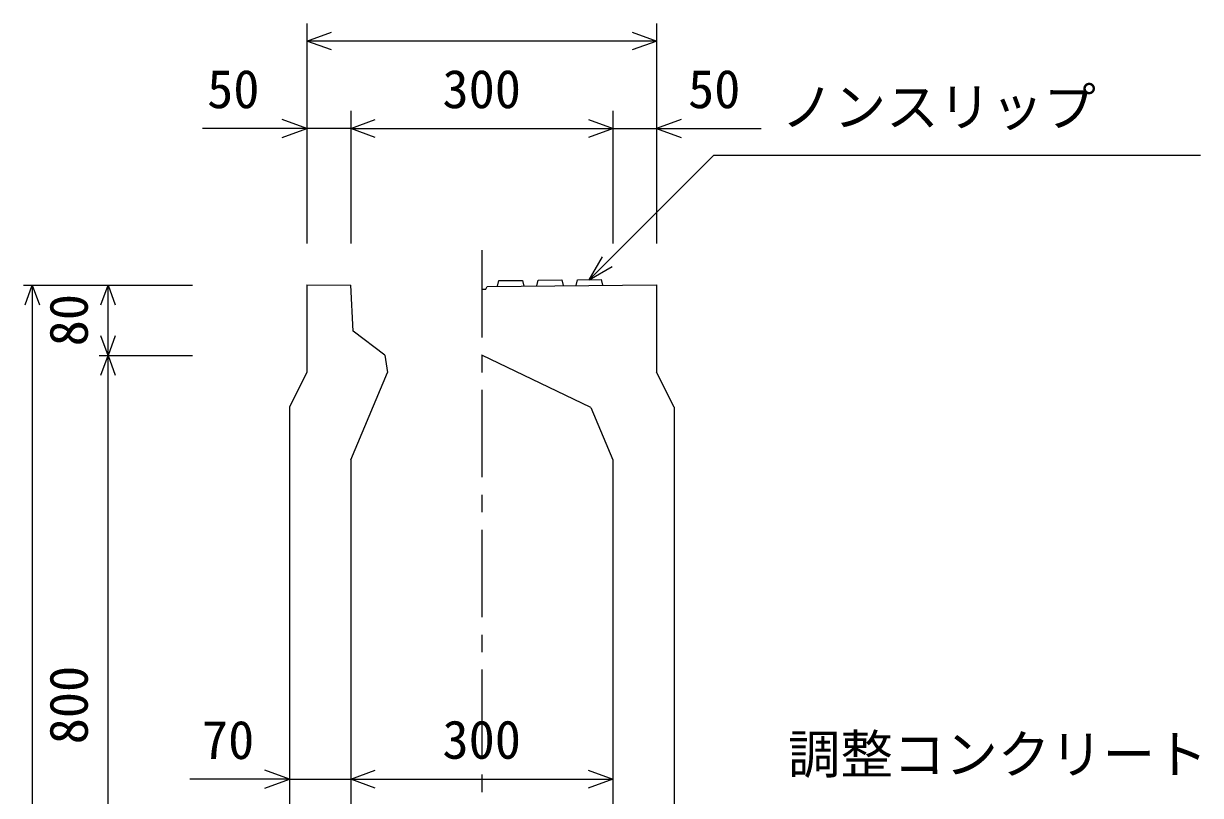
# Model space of a CAD drawing. Units: millimetres, scale not verified. Extents: x -16800 to 16800, y -5940 to 5940.
# Drawn here: x 13626 to 14972, y 2995 to 3878 of the extents above; entities that cross this region are included whole.
import ezdxf
from ezdxf.enums import TextEntityAlignment as Align

# ---------------------------------------------------------------- set-up
doc = ezdxf.new("R2010")
doc.units = ezdxf.units.MM
doc.header["$LTSCALE"] = 20
doc.linetypes.add('CHAIN1', pattern=[8, 5, -1, 1, -1])
for name, color, linetype, lineweight in [('0-0_DIM', 7, 'Continuous', 25), ('0-2_HATCH', 6, 'Continuous', 25), ('0-5_OUTLINE', 3, 'Continuous', 25)]:
    doc.layers.add(name, color=color, linetype=linetype, lineweight=lineweight)
doc.styles.add('ＭＳ ゴシック', font='')
doc.styles.get('ＭＳ ゴシック').set_extended_font_data('MS Gothic')

msp = doc.modelspace()

# ---------------------------------------------------------------- linework, layer by layer
at = {"layer": '0-0_DIM'}
for p, q in [((13950, 3877.83), (13950, 3626.09)), ((14350, 3877.83), (14350, 3626.09)), ((14350, 3857.83), (13950, 3857.83)), ((14000, 3777.83), (14000, 3626.09)), ((14300, 3777.83), (14300, 3626.09)), ((13950, 3757.83), (13830.34, 3757.83)), ((14000, 3757.83), (13950, 3757.83)), ((14000, 3757.83), (14300, 3757.83)), ((14300, 3757.83), (14350, 3757.83)), ((14350, 3757.83), (14469.66, 3757.83)), ((14272.95, 3584.81), (14415.16, 3727.03)), ((14972.05, 3727.03), (14415.16, 3727.03)), ((14272.95, 3584.81), (14287.95, 3610.79)), ((14272.95, 3584.81), (14298.93, 3599.81)), ((13625.8, 3578.62), (13819.13, 3578.62)), ((13635.8, 3578.62), (13635.8, 2648.62)), ((13722.46, 3498.12), (13722.46, 3578.62)), ((13712.46, 3498.12), (13819.13, 3498.12)), ((13722.46, 2698.62), (13722.46, 3498.12)), ((13930, 3013.62), (13815.94, 3013.62)), ((13930, 3013.62), (14000, 3013.62)), ((14000, 3013.62), (14300, 3013.62))]:
    msp.add_line(p, q, dxfattribs=at)
at = {"layer": '0-0_DIM', "linetype": 'CHAIN1'}
msp.add_line((14150, 3618.77), (14150, 2343.47), dxfattribs=at)
at = {"layer": '0-0_DIM'}
for points in [[(13978.23, 3847.57), (13950.04, 3857.83), (13978.23, 3868.09)], [(14321.85, 3868.09), (14350.04, 3857.83), (14321.85, 3847.57)], [(13921.81, 3747.57), (13950, 3757.83), (13921.81, 3768.09)], [(14028.19, 3747.57), (14000, 3757.83), (14028.19, 3768.09)], [(14271.88, 3768.09), (14300.08, 3757.83), (14271.88, 3747.57)], [(14378.12, 3768.09), (14349.92, 3757.83), (14378.12, 3747.57)], [(13627.59, 3556.07), (13635.8, 3578.62), (13644.01, 3556.07)], [(13714.26, 3556.07), (13722.46, 3578.62), (13730.67, 3556.07)], [(13730.67, 3520.67), (13722.46, 3498.12), (13714.26, 3520.67)], [(13714.26, 3475.57), (13722.46, 3498.12), (13730.67, 3475.57)], [(13901.81, 3003.36), (13930, 3013.62), (13901.81, 3023.88)], [(14028.19, 3003.36), (14000, 3013.62), (14028.19, 3023.88)], [(14271.81, 3023.88), (14300, 3013.62), (14271.81, 3003.36)]]:
    msp.add_lwpolyline(points, dxfattribs=at)
at = {"layer": '0-2_HATCH'}
for p, q in [((14213, 3577.7), (14214.5, 3584.22)), ((14258, 3578.16), (14259.5, 3584.68))]:
    msp.add_line(p, q, dxfattribs=at)
for points in [[(14168, 3577.24), (14169.45, 3583.76), (14196.45, 3584.03), (14198, 3577.55)], [(14214.45, 3584.22), (14241.45, 3584.49), (14243, 3578.01)], [(14259.45, 3584.68), (14286.45, 3584.95), (14288, 3578.47)]]:
    msp.add_lwpolyline(points, dxfattribs=at)
at = {"layer": '0-5_OUTLINE'}
for p, q in [((13950, 3579.12), (14000, 3578.62)), ((13950, 3579.12), (13950, 3479.12)), ((14156, 3577.18), (14350, 3579.12)), ((14350, 3579.12), (14350, 3479.12)), ((14039, 3498.62), (14042, 3478.62)), ((14274.8, 3438.62), (14150, 3498.62)), ((13950, 3479.12), (13930, 3439.12)), ((14000, 3378.62), (14042, 3478.62)), ((14370, 3439.12), (14350, 3479.12)), ((13930, 3439.12), (13930, 2648.62)), ((14274.8, 3438.62), (14300, 3378.62)), ((14370, 3439.12), (14370, 2648.62)), ((14000, 3378.62), (14000, 2648.62)), ((14300, 3378.62), (14300, 2648.62))]:
    msp.add_line(p, q, dxfattribs=at)
for points in [[(14039, 3498.62), (14003, 3525.75), (14000, 3578.62)], [(14150, 3573.92), (14154.5, 3573.92), (14156, 3577.18)]]:
    msp.add_lwpolyline(points, dxfattribs=at)

# ---------------------------------------------------------------- texts
at = {"layer": '0-0_DIM', "style": 'ＭＳ ゴシック'}
for s, p in [('50', (13835.81, 3767.83)), ('300', (14105, 3767.83)), ('50', (14385.91, 3767.83)), ('ノンスリップ', (14492.47, 3747.21)), ('70', (13829.85, 3023.32)), ('300', (14105, 3023.62)), ('調整コンクリート', (14500.15, 3006.83))]:
    msp.add_text(s, height=43.99, dxfattribs=at).set_placement(p, align=Align.BOTTOM_LEFT)
for s, p in [('80', (13712.46, 3508.62)), ('800', (13712.46, 3053.37))]:
    msp.add_text(s, height=43.99, rotation=90, dxfattribs=at).set_placement(p, align=Align.BOTTOM_LEFT)

doc.saveas('drawing.dxf')
